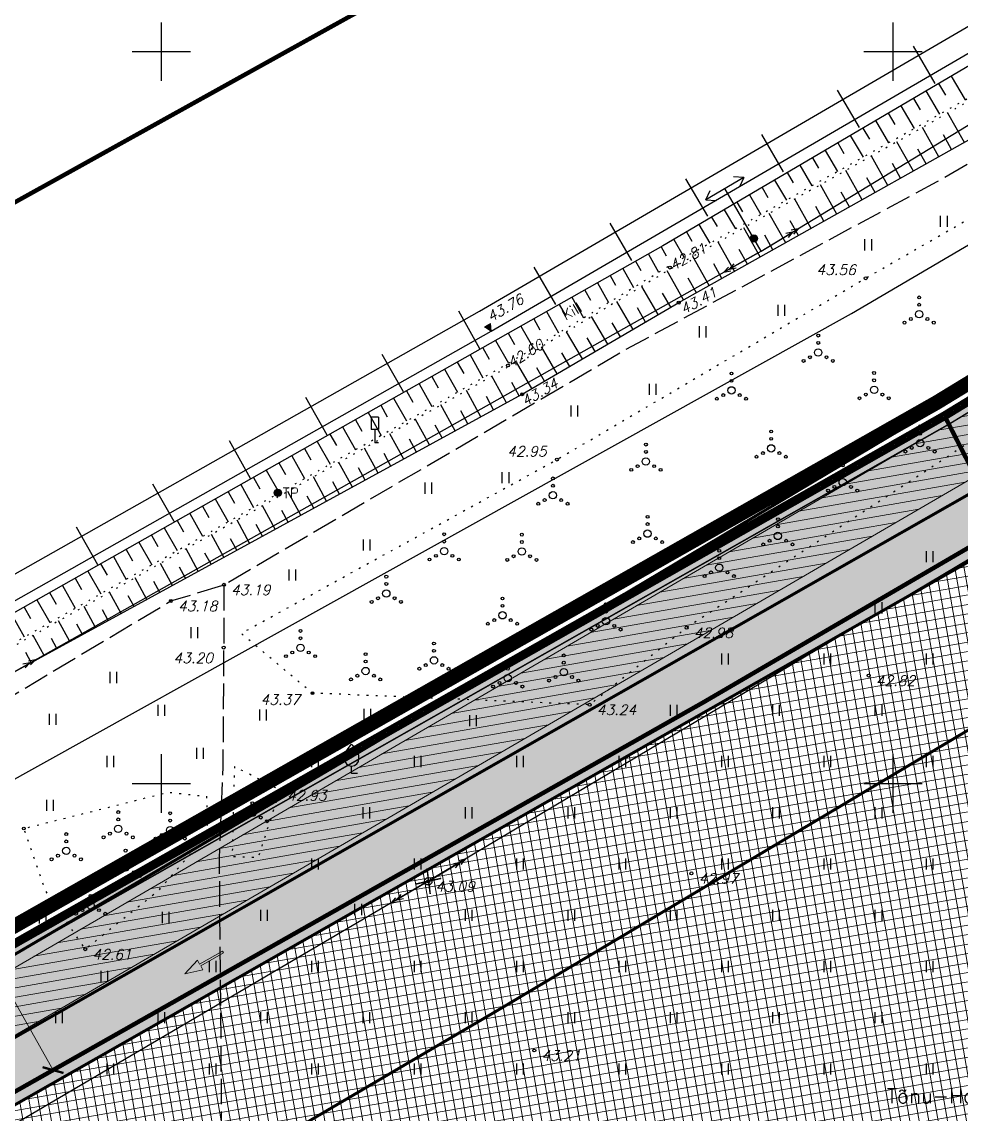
# Model space of a CAD drawing. Header units: metres. Extents: x 751 to 535790, y 161 to 6579518.
# Drawn here: x 535140.5 to 535204.7, y 6578677.4 to 6578752 of the extents above; entities that cross this region are included whole.
import ezdxf
from ezdxf.enums import TextEntityAlignment as Align

# ---------------------------------------------------------------- set-up
doc = ezdxf.new("R2010")
doc.units = ezdxf.units.M
for name, pattern in [('13132-geo$0$KANDUR', [0.02, 0.01, 0.01]), ('13132-geo$0$KATASTRIPIIR', [0.02, 0.01, 0.01]), ('13132-geo$0$KOLVIK', [1.25, 0.25, -1]), ('13132-geo$0$NOLVAALL', [1.2, 0.2, -1]), ('13132-geo$0$NOLVAKRIIPS', [0.2, 0.1, 0.1]), ('13132-geo$0$NOLVAPEAL', [0.2, 0.1, 0.1]), ('13132-geo$0$RDT', [0.2, 0.1, 0.1]), ('13132-geo$0$RDTLIIPER', [0.2, 0.1, 0.1]), ('13132-geo$0$TEERADA', [4.5, 3.5, -1]), ('CENTER', [50.8, 31.75, -6.35, 6.35, -6.35]), ('CENTERX2', [4, 2.5, -0.5, 0.5, -0.5])]:
    doc.linetypes.add(name, pattern=pattern)
doc.layers.get('0').update_dxf_attribs({"lineweight": 9})
doc.layers.get('Defpoints').update_dxf_attribs({"lineweight": 9})
for name, color, linetype, lineweight in [('-GEODEESIA', 7, 'Continuous', 9), ('DP_EH-plan_maapealne_hoonestusala_hatch', 169, 'Continuous', 18), ('DP_EH-plan_maapealne_hoonestusala_joon', 7, 'CENTER', 9), ('DP_KR-olemasolev', 36, 'Continuous', 9), ('DP_KR-olemasolev-ABIJOON', 36, 'Continuous', 9), ('DP_KR-planeeritav', 1, 'Continuous', 9), ('DP_KV-raudtee', 44, 'CENTERX2', 9), ('DP_MUU-likvideeritav_objekt', 1, 'Continuous', 9), ('DP_SERV-tehnovõrgud', 6, 'Continuous', 13), ('DP_T-autoliiklus-planeeritav', 254, 'Continuous', 9), ('DP_T-piirdeaed', 5, 'Continuous', 20), ('DP_T-servajoon', 250, 'Continuous', 9), ('K-T_liikluskorraldus', 7, 'Continuous', 9)]:
    doc.layers.add(name, color=color, linetype=linetype, lineweight=lineweight)
for name, color, linetype in [('13132-geo$0$HALJASTUS', 7, 'Continuous'), ('13132-geo$0$korgus', 7, 'Continuous'), ('13132-geo$0$KPOHULIIN', 7, 'Continuous'), ('13132-geo$0$LIIKLUS', 7, 'Continuous'), ('13132-geo$0$MPOHULIIN', 7, 'Continuous'), ('13132-geo$0$PIIR', 7, 'Continuous'), ('13132-geo$0$POST', 7, 'Continuous'), ('13132-geo$0$PUU', 7, 'Continuous'), ('13132-geo$0$RDT', 7, 'Continuous'), ('13132-geo$0$RELJEEF', 7, 'Continuous'), ('13132-geo$0$SITRASS', 7, 'Continuous'), ('13132-geo$0$TEE', 7, 'Continuous'), ('13132-geo$0$vork', 7, 'Continuous')]:
    doc.layers.add(name, color=color, linetype=linetype)
for name, color, linetype, lineweight, true_color in [('DP_KV-110kV_õhuliin', 7, 'CENTER', 9, 0x852100), ('DP_KV-T-kaitsevöönd', 7, 'CENTERX2', 9, 0x4d5866), ('DP_MA-muru', 7, 'Continuous', 9, 0xe4ff99), ('DP_PL-ala_piir', 7, 'CENTER', 9, 0x4d9984)]:
    doc.layers.add(name, color=color, linetype=linetype, lineweight=lineweight, true_color=true_color)
doc.styles.add('13132-geo$0$italic', font='italic.shx')
doc.styles.add('13132-geo$0$romans', font='romans.shx', dxfattribs={"height": 0.7})
doc.styles.add('Swis Lt BT', font='swissl.ttf')
doc.linetypes.add('13132-geo$0$EP_OHL', pattern='A,10,[138,mkm.shx,S=1,R=0,X=0,Y=0],1,[138,mkm.shx,S=1,R=0,X=0,Y=0],4,[138,mkm.shx,S=1,R=180,X=0,Y=0],1,[138,mkm.shx,S=1,R=180,X=0,Y=0],15', length=31)
doc.linetypes.add('13132-geo$0$SI_KBL', pattern='A,8,-2,4,[132,mkm.shx,S=0.5,R=0,X=0,Y=0],4,-2', length=20)
doc.linetypes.add('FENCELINE2', pattern='A,0.25,-0.1,[132,ltypeshp.shx,S=0.1,R=0,X=-0.1,Y=0],-0.1,1', length=1.45)
doc.dimstyles.new('DP_M500', dxfattribs={"dimtxt": 1.25, "dimasz": 1.05, "dimexe": 0.5, "dimexo": 0, "dimgap": 0.3, "dimtad": 1, "dimdec": 1, "dimzin": 0, "dimtxsty": 'Swis Lt BT', "dimblk": 'ARCHTICK', "dimcen": 0.09, "dimclrd": 256, "dimclre": 256, "dimclrt": 256, "dimadec": 4, "dimazin": 0, "dimtfac": 1, "dimtdec": 1, "dimtmove": 0, "dimatfit": 2, "dimfxl": 0, "dimtolj": 1, "dimtzin": 0, "dimlwd": -1, "dimlwe": -1, "dimarcsym": 0})

# ---------------------------------------------------------------- blocks, each defined once
blk = doc.blocks.new('13132-geo$0$VKORIS')
at = {"color": 0, "linetype": 'Continuous'}
for p, q in [((0, 4), (0, -4)), ((-4, 0), (4, 0))]:
    blk.add_line(p, q, dxfattribs=at)
blk = doc.blocks.new('13132-geo$0$VQSA')
at = {"color": 0, "linetype": 'Continuous'}
for centre, radius in [((0, 2.3), 0.2), ((0, 1.3), 0.2), ((0, 0), 0.5), ((-2, -1.15), 0.2), ((-1.13, -0.65), 0.2), ((1.13, -0.65), 0.2), ((2, -1.15), 0.2)]:
    blk.add_circle(centre, radius, dxfattribs=at)
blk = doc.blocks.new('13132-geo$0$BEPOST')
at = {"color": 0, "linetype": 'Continuous'}
for radius in [0.5, 0.0467]:
    blk.add_circle((0, 0), radius, dxfattribs=at)
blk = doc.blocks.new('13132-geo$0$RTKQRG')
at = {"color": 0, "linetype": 'Continuous', "lineweight": 0}
for p, q in [((0, 0), (-0.49, 0.97)), ((0.49, 0.97), (-0.49, 0.97)), ((-0.48, 0.94), (0.21, 0.42)), ((-0.44, 0.97), (0.23, 0.46)), ((-0.42, 0.84), (0.19, 0.37)), ((-0.37, 0.74), (0.17, 0.33)), ((-0.35, 0.97), (0.26, 0.51)), ((-0.32, 0.63), (0.14, 0.28)), ((-0.27, 0.97), (0.28, 0.55)), ((-0.27, 0.53), (0.12, 0.24)), ((-0.22, 0.43), (0.1, 0.19)), ((-0.19, 0.97), (0.3, 0.6)), ((-0.17, 0.33), (0.07, 0.15)), ((-0.11, 0.97), (0.33, 0.64)), ((-0.11, 0.22), (0.05, 0.1)), ((-0.06, 0.12), (0.03, 0.05)), ((-0.02, 0.97), (0.35, 0.69)), ((-0.01, 0.02), (0, 0.01)), ((0, 0), (0.49, 0.97)), ((0.06, 0.97), (0.37, 0.73)), ((0.14, 0.97), (0.39, 0.78)), ((0.22, 0.97), (0.42, 0.83)), ((0.31, 0.97), (0.44, 0.87)), ((0.39, 0.97), (0.46, 0.92)), ((0.47, 0.97), (0.49, 0.96))]:
    blk.add_line(p, q, dxfattribs=at)
blk = doc.blocks.new('13132-geo$0$MEPOST')
at = {"color": 0, "linetype": 'Continuous'}
for radius in [0.5, 0.45, 0.4, 0.35, 0.3, 0.25, 0.2, 0.15, 0.1, 0.05]:
    blk.add_circle((0, 0), radius, dxfattribs=at)
blk = doc.blocks.new('13132-geo$0$VILJA1')
at = {"color": 0, "linetype": 'Continuous'}
for p, q in [((0, 0), (0, 1)), ((0.8, 0), (0, 0))]:
    blk.add_line(p, q, dxfattribs=at)
at = {"color": 0, "linetype": 'Continuous', "flags": 128}
for points in [[(-1, 2), (-1, 2.3), (-0.98, 2.43), (-0.91, 2.69), (-0.79, 2.93), (-0.5, 3.4), (-0.18, 3.81), (0, 4)], [(1, 2), (1, 2.3), (0.98, 2.43), (0.91, 2.69), (0.79, 2.93), (0.5, 3.4), (0.18, 3.81), (0, 4)]]:
    blk.add_lwpolyline(points, dxfattribs=at)
at = {"color": 0, "linetype": 'Continuous'}
blk.add_arc((0, 2), 1, 180, 0, dxfattribs=at)
blk = doc.blocks.new('13132-geo$0$HEIN')
at = {"color": 0, "linetype": 'Continuous'}
for p, q in [((-0.46, 0.76), (-0.46, -0.76)), ((0.46, 0.76), (0.46, -0.76))]:
    blk.add_line(p, q, dxfattribs=at)
blk = doc.blocks.new('13132-geo$0$KBPOST')
at = {"color": 0, "linetype": 'Continuous'}
for radius in [0.5, 0.45, 0.4, 0.35, 0.3, 0.25, 0.2, 0.15, 0.1, 0.05]:
    blk.add_circle((0, 0), radius, dxfattribs=at)
at = {"color": 0, "linetype": 'Continuous', "style": '13132-geo$0$romans'}
blk.add_text('TP', height=1.4, dxfattribs=at).set_placement((0.65, -0.01), align=Align.MIDDLE_LEFT)
blk = doc.blocks.new('13132-geo$0$LIIKLM')
at = {"color": 0, "linetype": 'Continuous', "flags": 128}
for points in [[(-0.5, 3.5), (-0.5, 1.8)], [(0.5, 3.5), (-0.5, 3.5)], [(0.5, 3.5), (0.5, 1.8)], [(0.5, 1.8), (-0.5, 1.8)], [(0, 1.8), (0, 0)], [(0.5, 0), (0, 0)]]:
    blk.add_lwpolyline(points, dxfattribs=at)
blk = doc.blocks.new('13132-geo$0$RDTKON')
at = {"color": 0, "linetype": 'Continuous'}
for p, q in [((-3, 0), (-1.84, 0.81)), ((-3, 0), (-1.84, -0.81)), ((3, 0), (-3, 0)), ((3, 0), (1.84, 0.81)), ((3, 0), (1.84, -0.81))]:
    blk.add_line(p, q, dxfattribs=at)
blk = doc.blocks.new('13132-geo$0$EPSUUN')
at = {"color": 0, "linetype": 'Continuous'}
for p, q in [((0.5, 0), (5.88, 0)), ((5, 0), (4.1, 0.3)), ((5, 0), (4.1, -0.3)), ((5.88, 0), (4.97, 0.3)), ((5.88, 0), (4.97, -0.3))]:
    blk.add_line(p, q, dxfattribs=at)
blk = doc.blocks.new('13132-geo')
at = {"layer": '13132-geo$0$HALJASTUS', "linetype": '13132-geo$0$KOLVIK', "ltscale": 0.5, "flags": 128}
blk.add_lwpolyline([(535219.771, 6578746.982), (535221.658, 6578742.431), (535223.525, 6578734.454), (535207.909, 6578725.065), (535185.897, 6578710.647), (535179.274, 6578705.383), (535160.331, 6578706.174), (535155.454, 6578710.255), (535177.037, 6578722.131), (535198.133, 6578734.52), (535219.771, 6578746.982)], dxfattribs=at)
for points in [[(535154.999, 6578701.163), (535154.842, 6578695.015), (535156.642, 6578694.954), (535158.113, 6578699.538)], [(535153.094, 6578699.125), (535153.151, 6578696.497), (535149.725, 6578692.602), (535144.807, 6578688.677), (535142.073, 6578692.707), (535140.608, 6578696.926), (535150.473, 6578699.404)]]:
    blk.add_lwpolyline(points, close=True, dxfattribs=at)
at = {"layer": '13132-geo$0$korgus', "linetype": 'Continuous', "ltscale": 0.5}
for centre in [(535184.755, 6578735.25), (535198.133, 6578734.52), (535185.362, 6578732.852), (535173.686, 6578728.558), (535174.663, 6578726.593), (535177.037, 6578722.131), (535154.278, 6578713.576), (535150.654, 6578712.47), (535185.897, 6578710.647), (535154.263, 6578709.285), (535198.336, 6578707.373), (535160.331, 6578706.174), (535179.274, 6578705.383), (535158.113, 6578699.538), (535140.608, 6578696.926), (535186.228, 6578693.863), (535168.247, 6578693.318), (535144.807, 6578688.677), (535175.49, 6578681.761)]:
    blk.add_circle(centre, 0.1, dxfattribs=at)
at = {"layer": '13132-geo$0$KPOHULIIN', "linetype": '13132-geo$0$EP_OHL', "ltscale": 0.5}
for points in [[(535082.369, 6578675.186), (535138.832, 6578707.017), (535191, 6578736.375), (535238.852, 6578765.528), (535285.383, 6578797.482), (535328.631, 6578830.877), (535370.795, 6578867.741), (535386.562, 6578882.638)], [(535306.853, 6578775.833), (535263.56, 6578750.077), (535220.514, 6578724.446), (535168.247, 6578693.318), (535124.842, 6578667.837), (535099.213, 6578652.791)]]:
    blk.add_lwpolyline(points, dxfattribs=at)
at = {"layer": '13132-geo$0$PIIR', "linetype": '13132-geo$0$KATASTRIPIIR', "lineweight": 0, "ltscale": 0.5, "flags": 128}
blk.add_lwpolyline([(532578.52, 6577255.16), (532598.82, 6577218.16), (533150.96, 6577538.17), (533539.46, 6577764.43), (533548.1, 6577769.46), (533555.02, 6577773.48), (533732.64, 6577876.68), (533814.89, 6577924.47), (533901.36, 6577974.71), (533987.84, 6578024.95), (534071.05, 6578073.3), (534072.04, 6578071.64), (534161.67, 6578123.42), (534245.29, 6578171.73), (534320.1, 6578214.95), (534326.95, 6578219.28), (534536.11, 6578340.71), (534541.46, 6578331.5), (534643.93, 6578390.96), (534799.24, 6578480.5), (534813.04, 6578456.16), (534900.82, 6578505.94), (534945.38, 6578531.21), (534938.38, 6578544.41), (534981.47, 6578570.2), (535035.47, 6578600.49), (535064.34, 6578616.68), (535051.6, 6578638.9), (535116.82, 6578675.75), (535203.59, 6578724.99), (535237.09, 6578745.4), (535262.28, 6578761.78), (535283.29, 6578776.02), (535306.57, 6578793.07), (535332.94, 6578813.49), (535351.11, 6578828.43), (535360.61, 6578814.9), (535433.13, 6578912.93), (535467.57, 6578969.34), (535479, 6578983.11), (535513.98, 6579029.28), (535561.29, 6579092.49), (535630.21, 6579219.02), (535646.75, 6579264.23), (535656.62, 6579295.65), (535665.43, 6579327.15), (535677.58, 6579380.08), (535683, 6579412.43), (535693.2, 6579488.29), (535694.29, 6579496.41), (535651.63, 6579503.54), (535649.85, 6579493.9), (535649.27, 6579490.81), (535648.1, 6579477.82), (535641.8, 6579442.63), (535640.7, 6579431.48), (535638.52, 6579422.03), (535636.76, 6579414.4), (535632.03, 6579397.27), (535617.71, 6579332.52), (535608.21, 6579299.92), (535600.93, 6579275.88), (535598.75, 6579273.66), (535591.43, 6579262.16), (535585.25, 6579238.95), (535579.76, 6579218.36), (535567.03, 6579221.08), (535554.91, 6579180.93), (535561.04, 6579179.24), (535539.9, 6579139.71), (535522.83, 6579112.38), (535517.33, 6579115.59), (535509.41, 6579101.97), (535501.84, 6579088.75), (535486.83, 6579062.81), (535471.08, 6579035.5), (535454.44, 6579010.96), (535446.09, 6579012.38), (535435.31, 6578993.75), (535416.12, 6578985.34), (535404.56, 6578937.92), (535379.09, 6578914.82), (535348.48, 6578883.94), (535342.36, 6578877.8), (535316.31, 6578855.51), (535236.86, 6578794.12), (535233.29, 6578791.43), (535207.5, 6578777.14), (535178.14, 6578760.87), (535156.25, 6578748.73), (535125.02, 6578731.4), (535102.13, 6578716.6), (535075.38, 6578701.36), (535028.34, 6578676.42), (535009.57, 6578709.56), (535008.99, 6578709.23), (534938.5, 6578670.35), (534890.85, 6578643.32), (534875.77, 6578634.78), (534880, 6578627.36), (534684.5, 6578515.96), (534693.24, 6578500.93), (534632.5, 6578466.07), (534631.63, 6578459.56), (534515.83, 6578383.58), (534472.35, 6578358.66), (533785.18, 6577967.75), (533782.43, 6577966.18), (533556.42, 6577820.95), (533536.52, 6577809.47), (533532.19, 6577806.97), (533173.58, 6577599.97), (533168.38, 6577596.97), (532991.84, 6577495.07), (532599.52, 6577267.35)], close=True, dxfattribs=at)
for points in [[(535203.59, 6578724.99), (535242.98, 6578647.68), (535360.61, 6578814.9), (535351.11, 6578828.43), (535332.94, 6578813.49), (535306.57, 6578793.07), (535283.29, 6578776.02), (535262.28, 6578761.78), (535237.09, 6578745.4), (535203.59, 6578724.99)], [(535187.232, 6578568.321), (535218.439, 6578612.745), (535242.98, 6578647.68), (535203.59, 6578724.99), (535159.052, 6578699.716), (535116.82, 6578675.75), (535185.17, 6578569.6), (535186.55, 6578567.35), (535187.232, 6578568.321)]]:
    blk.add_lwpolyline(points, dxfattribs=at)
at = {"layer": '13132-geo$0$POST', "linetype": '13132-geo$0$KANDUR', "ltscale": 0.5, "flags": 128}
blk.add_lwpolyline([(535191, 6578736.375), (535188.51, 6578740.643)], dxfattribs=at)
at = {"layer": '13132-geo$0$RDT', "linetype": '13132-geo$0$RDTLIIPER', "ltscale": 0.5}
for p, q in [((535202.885, 6578747.835), (535201.399, 6578750.383)), ((535197.702, 6578744.812), (535196.216, 6578747.36)), ((535192.52, 6578741.789), (535191.033, 6578744.337)), ((535187.337, 6578738.765), (535185.85, 6578741.314)), ((535182.154, 6578735.742), (535180.668, 6578738.29)), ((535176.972, 6578732.719), (535175.485, 6578735.267)), ((535171.773, 6578729.706), (535170.321, 6578732.274)), ((535166.55, 6578726.753), (535165.098, 6578729.321)), ((535161.327, 6578723.8), (535159.875, 6578726.368)), ((535156.104, 6578720.847), (535154.652, 6578723.415)), ((535150.881, 6578717.894), (535149.429, 6578720.462)), ((535145.658, 6578714.941), (535144.206, 6578717.509))]:
    blk.add_line(p, q, dxfattribs=at)
at = {"layer": '13132-geo$0$RDT', "linetype": '13132-geo$0$RDT', "ltscale": 0.5, "flags": 128}
for points in [[(535079.857, 6578680.327), (535098.328, 6578690.755), (535130.658, 6578709.041), (535171.745, 6578732.271), (535211.051, 6578755.2), (535235.741, 6578770.599), (535253.656, 6578782.387), (535282.079, 6578802.244), (535306.064, 6578820.262), (535324.789, 6578835.255), (535354.461, 6578860.671), (535367.513, 6578872.54), (535373.826, 6578878.432), (535382.518, 6578886.762)], [(535080.302, 6578678.756), (535099.108, 6578689.373), (535131.439, 6578707.66), (535172.535, 6578730.895), (535211.871, 6578753.841), (535236.597, 6578769.263), (535254.547, 6578781.074), (535283.01, 6578800.959), (535307.036, 6578819.008), (535325.801, 6578834.033), (535355.511, 6578859.481), (535368.563, 6578871.35), (535374.876, 6578877.242), (535383.628, 6578885.63)]]:
    blk.add_lwpolyline(points, dxfattribs=at)
at = {"layer": '13132-geo$0$RELJEEF', "linetype": '13132-geo$0$NOLVAKRIIPS', "ltscale": 0.5}
for p, q in [((535203.979, 6578748.328), (535204.932, 6578746.708)), ((535203.117, 6578747.821), (535203.589, 6578747.02)), ((535201.393, 6578746.807), (535201.854, 6578746.024)), ((535202.255, 6578747.314), (535203.188, 6578745.729)), ((535200.531, 6578746.3), (535201.443, 6578744.751)), ((535198.808, 6578745.286), (535199.698, 6578743.773)), ((535199.669, 6578745.793), (535200.12, 6578745.027)), ((535204.88, 6578743.797), (535203.755, 6578745.803)), ((535197.946, 6578744.779), (535198.385, 6578744.031)), ((535203.135, 6578742.819), (535202.011, 6578744.824)), ((535196.222, 6578743.765), (535196.651, 6578743.035)), ((535197.084, 6578744.272), (535197.953, 6578742.795)), ((535201.391, 6578741.841), (535200.268, 6578743.844)), ((535204.008, 6578743.308), (535203.445, 6578744.311)), ((535195.36, 6578743.258), (535196.208, 6578741.816)), ((535202.263, 6578742.33), (535201.701, 6578743.332)), ((535193.636, 6578742.243), (535194.463, 6578740.838)), ((535194.498, 6578742.75), (535194.917, 6578742.039)), ((535199.647, 6578740.863), (535198.524, 6578742.864)), ((535200.519, 6578741.352), (535199.957, 6578742.353)), ((535192.774, 6578741.736), (535193.182, 6578741.043)), ((535197.902, 6578739.884), (535196.78, 6578741.885)), ((535191.05, 6578740.722), (535191.448, 6578740.046)), ((535191.912, 6578741.229), (535192.718, 6578739.86)), ((535196.158, 6578738.906), (535195.037, 6578740.905)), ((535198.774, 6578740.373), (535198.213, 6578741.374)), ((535190.188, 6578740.215), (535190.973, 6578738.881)), ((535197.03, 6578739.395), (535196.469, 6578740.395)), ((535188.465, 6578739.201), (535189.228, 6578737.903)), ((535189.327, 6578739.708), (535189.714, 6578739.05)), ((535194.413, 6578737.928), (535193.293, 6578739.925)), ((535195.285, 6578738.417), (535194.725, 6578739.416)), ((535187.603, 6578738.694), (535187.979, 6578738.054)), ((535192.669, 6578736.95), (535191.549, 6578738.946)), ((535186.741, 6578738.187), (535187.483, 6578736.925)), ((535190.924, 6578735.971), (535189.806, 6578737.966)), ((535193.541, 6578737.439), (535192.981, 6578738.437)), ((535185.017, 6578737.173), (535185.738, 6578735.947)), ((535185.879, 6578737.68), (535186.245, 6578737.058)), ((535189.18, 6578734.993), (535188.062, 6578736.986)), ((535191.797, 6578736.46), (535191.237, 6578737.458)), ((535184.154, 6578736.668), (535184.5, 6578736.057)), ((535190.052, 6578735.482), (535189.493, 6578736.479)), ((535182.413, 6578735.683), (535182.772, 6578735.048)), ((535183.284, 6578736.175), (535183.987, 6578734.931)), ((535187.436, 6578734.015), (535186.319, 6578736.007)), ((535188.308, 6578734.504), (535187.749, 6578735.5)), ((535181.543, 6578735.191), (535182.276, 6578733.894)), ((535185.691, 6578733.037), (535184.579, 6578735.02)), ((535179.802, 6578734.206), (535180.565, 6578732.857)), ((535180.672, 6578734.699), (535181.046, 6578734.037)), ((535183.961, 6578732.033), (535182.831, 6578733.965)), ((535186.563, 6578733.526), (535186.005, 6578734.521)), ((535178.061, 6578733.222), (535178.854, 6578731.82)), ((535178.931, 6578733.714), (535179.32, 6578733.026)), ((535184.825, 6578732.538), (535184.256, 6578733.51)), ((535177.19, 6578732.73), (535177.594, 6578732.015)), ((535182.235, 6578731.023), (535181.119, 6578732.931)), ((535183.098, 6578731.528), (535182.537, 6578732.488)), ((535175.45, 6578731.745), (535175.868, 6578731.004)), ((535176.32, 6578732.237), (535177.143, 6578730.783)), ((535180.509, 6578730.013), (535179.406, 6578731.897)), ((535174.579, 6578731.253), (535175.432, 6578729.745)), ((535181.372, 6578730.518), (535180.817, 6578731.466)), ((535172.838, 6578730.268), (535173.72, 6578728.708)), ((535173.709, 6578730.761), (535174.142, 6578729.994)), ((535178.783, 6578729.003), (535177.694, 6578730.864)), ((535179.646, 6578729.508), (535179.098, 6578730.444)), ((535171.968, 6578729.776), (535172.409, 6578728.995)), ((535177.056, 6578727.993), (535175.982, 6578729.83)), ((535170.227, 6578728.792), (535170.668, 6578728.011)), ((535171.097, 6578729.284), (535171.98, 6578727.722)), ((535175.33, 6578726.983), (535174.269, 6578728.796)), ((535177.919, 6578728.498), (535177.379, 6578729.422)), ((535169.356, 6578728.299), (535170.239, 6578726.738)), ((535176.193, 6578727.488), (535175.659, 6578728.401)), ((535167.615, 6578727.315), (535168.498, 6578725.754)), ((535168.486, 6578727.807), (535168.927, 6578727.027)), ((535173.586, 6578726.005), (535172.59, 6578727.827)), ((535174.464, 6578726.484), (535173.962, 6578727.402)), ((535166.745, 6578726.823), (535167.186, 6578726.042)), ((535171.831, 6578725.046), (535170.848, 6578726.844)), ((535165.004, 6578725.838), (535165.445, 6578725.058)), ((535165.875, 6578726.33), (535166.757, 6578724.77)), ((535170.076, 6578724.087), (535169.107, 6578725.86)), ((535172.708, 6578725.525), (535172.214, 6578726.43)), ((535164.134, 6578725.346), (535165.015, 6578723.787)), ((535170.953, 6578724.566), (535170.465, 6578725.459)), ((535162.393, 6578724.361), (535163.274, 6578722.803)), ((535163.263, 6578724.854), (535163.704, 6578724.074)), ((535168.321, 6578723.128), (535167.365, 6578724.876)), ((535169.198, 6578723.607), (535168.717, 6578724.488)), ((535161.522, 6578723.869), (535161.963, 6578723.09)), ((535166.565, 6578722.169), (535165.624, 6578723.892)), ((535159.781, 6578722.885), (535160.222, 6578722.106)), ((535160.652, 6578723.377), (535161.533, 6578721.819)), ((535164.81, 6578721.21), (535163.882, 6578722.909)), ((535167.443, 6578722.648), (535166.969, 6578723.516)), ((535158.911, 6578722.392), (535159.792, 6578720.835)), ((535165.688, 6578721.689), (535165.22, 6578722.545)), ((535157.17, 6578721.408), (535158.05, 6578719.851)), ((535158.04, 6578721.9), (535158.481, 6578721.122)), ((535163.055, 6578720.251), (535162.141, 6578721.925)), ((535163.933, 6578720.73), (535163.472, 6578721.574)), ((535156.3, 6578720.916), (535156.74, 6578720.137)), ((535161.3, 6578719.292), (535160.399, 6578720.941)), ((535162.178, 6578719.772), (535161.724, 6578720.602)), ((535154.559, 6578719.931), (535154.999, 6578719.153)), ((535155.429, 6578720.423), (535156.309, 6578718.867)), ((535159.545, 6578718.333), (535158.658, 6578719.957)), ((535153.688, 6578719.439), (535154.568, 6578717.883)), ((535160.423, 6578718.813), (535159.975, 6578719.631)), ((535151.947, 6578718.454), (535152.827, 6578716.9)), ((535152.818, 6578718.947), (535153.257, 6578718.169)), ((535157.79, 6578717.374), (535156.916, 6578718.973)), ((535158.667, 6578717.854), (535158.227, 6578718.66)), ((535151.077, 6578717.962), (535151.516, 6578717.185)), ((535156.035, 6578716.415), (535155.175, 6578717.99)), ((535156.912, 6578716.895), (535156.479, 6578717.688)), ((535149.336, 6578716.978), (535149.775, 6578716.201)), ((535150.206, 6578717.47), (535151.085, 6578715.916)), ((535154.28, 6578715.456), (535153.433, 6578717.006)), ((535148.465, 6578716.485), (535149.344, 6578714.932)), ((535155.157, 6578715.936), (535154.73, 6578716.717)), ((535146.725, 6578715.501), (535147.603, 6578713.948)), ((535147.595, 6578715.993), (535148.034, 6578715.216)), ((535152.524, 6578714.497), (535151.691, 6578716.022)), ((535153.402, 6578714.977), (535152.982, 6578715.745)), ((535145.854, 6578715.009), (535146.293, 6578714.232)), ((535150.769, 6578713.539), (535149.95, 6578715.038)), ((535151.647, 6578714.018), (535151.234, 6578714.774)), ((535144.113, 6578714.024), (535144.552, 6578713.248)), ((535144.984, 6578714.516), (535145.861, 6578712.964)), ((535149.014, 6578712.58), (535148.208, 6578714.055)), ((535143.243, 6578713.532), (535144.12, 6578711.98)), ((535147.259, 6578711.621), (535146.467, 6578713.071)), ((535149.892, 6578713.059), (535149.485, 6578713.803)), ((535141.502, 6578712.547), (535142.379, 6578710.996)), ((535142.372, 6578713.04), (535142.811, 6578712.264)), ((535148.137, 6578712.1), (535147.737, 6578712.831)), ((535140.631, 6578712.055), (535141.07, 6578711.28)), ((535145.504, 6578710.662), (535144.725, 6578712.087)), ((535146.381, 6578711.141), (535145.989, 6578711.86)), ((535139.761, 6578711.563), (535140.638, 6578710.012)), ((535143.749, 6578709.703), (535142.984, 6578711.103)), ((535144.626, 6578710.182), (535144.24, 6578710.889)), ((535141.994, 6578708.744), (535141.242, 6578710.119)), ((535142.871, 6578709.223), (535142.492, 6578709.917)), ((535141.116, 6578708.265), (535140.744, 6578708.946))]:
    blk.add_line(p, q, dxfattribs=at)
at = {"layer": '13132-geo$0$RELJEEF', "linetype": '13132-geo$0$NOLVAALL', "ltscale": 0.5, "flags": 128}
blk.add_lwpolyline([(535080.792, 6578677.44), (535083.431, 6578678.752), (535101.108, 6578687.987), (535134.437, 6578706.509), (535173.649, 6578728.665), (535184.732, 6578735.382), (535213.127, 6578751.302), (535241.213, 6578768.785), (535256.194, 6578778.926), (535283.92, 6578798.06), (535308.871, 6578817.046), (535319.76, 6578826.012), (535322.738, 6578828.529), (535325.855, 6578831.348), (535329.005, 6578833.794), (535356.885, 6578857.331), (535367.954, 6578867.922), (535368.002, 6578867.96), (535368.077, 6578867.983), (535368.162, 6578867.958), (535368.207, 6578867.887), (535368.209, 6578867.79), (535368.16, 6578867.704), (535356.964, 6578857.141), (535329.086, 6578833.603), (535325.974, 6578831.217), (535322.873, 6578828.376), (535319.866, 6578825.828), (535308.999, 6578816.867), (535284.026, 6578797.887), (535256.308, 6578778.74), (535241.299, 6578768.574), (535213.229, 6578751.127), (535184.803, 6578735.155), (535173.74, 6578728.477), (535134.527, 6578706.326), (535101.171, 6578687.787), (535088.645, 6578681.227)], dxfattribs=at)
at = {"layer": '13132-geo$0$RELJEEF', "linetype": '13132-geo$0$NOLVAPEAL', "ltscale": 0.5, "flags": 128}
blk.add_lwpolyline([(535088.645, 6578681.227), (535091.005, 6578680.191), (535103.118, 6578685.908), (535135.476, 6578705.183), (535174.663, 6578726.593), (535185.362, 6578732.852), (535214.685, 6578749.296), (535241.049, 6578765.297), (535258.744, 6578777.345), (535269.891, 6578785.518), (535283.779, 6578795.222), (535285.525, 6578796.177), (535299.089, 6578806.18), (535310.428, 6578815.599), (535321.508, 6578824.579), (535321.438, 6578825.251), (535319.564, 6578827.697), (535319.06, 6578827.821), (535307.323, 6578818.395), (535283.257, 6578800.081), (535254.844, 6578780.361), (535236.672, 6578768.459), (535212.08, 6578753.094), (535184.261, 6578736.728), (535132.025, 6578707.188), (535100.004, 6578688.997), (535081.523, 6578678.708), (535080.507, 6578678.207)], dxfattribs=at)
at = {"layer": '13132-geo$0$SITRASS', "linetype": '13132-geo$0$SI_KBL', "ltscale": 0.5, "flags": 128}
blk.add_lwpolyline([(535084.648, 6578669.742), (535103.145, 6578679.822), (535197.162, 6578732.107), (535244.821, 6578760.095), (535298.156, 6578796.482), (535308.443, 6578780.21), (535318.805, 6578788.509), (535327.907, 6578798.259), (535349.292, 6578823.259), (535364.821, 6578843.768), (535376.281, 6578857.63), (535391.897, 6578877.197)], dxfattribs=at)
at = {"layer": '13132-geo$0$TEE', "linetype": '13132-geo$0$TEERADA', "ltscale": 0.5, "flags": 128}
for points in [[(535082.905, 6578671.77), (535086.32, 6578673.901), (535106.191, 6578685.689), (535119.361, 6578694.927), (535136.388, 6578703.954), (535150.654, 6578712.47), (535154.278, 6578713.576), (535181.756, 6578729.664), (535203.019, 6578741.127), (535232.157, 6578757.913), (535250.615, 6578771.791), (535275.149, 6578788.192), (535295.073, 6578802.81), (535307.252, 6578811.03), (535317.689, 6578821.074), (535338.095, 6578837.341), (535356.128, 6578851.563), (535360.494, 6578855.777), (535369.117, 6578864.736), (535373.232, 6578866.747), (535378.74, 6578871.852), (535388.057, 6578881.113)], [(535154.278, 6578713.576), (535154.263, 6578709.285), (535154.209, 6578701.131), (535153.956, 6578694.848), (535154.128, 6578674.272), (535153.653, 6578658.339), (535152.429, 6578641.874), (535151.325, 6578626.362), (535151.92, 6578617.931), (535154.57, 6578610.426), (535154.64, 6578608.204), (535154.192, 6578607.784)]]:
    blk.add_lwpolyline(points, dxfattribs=at)
at = {"layer": '13132-geo$0$HALJASTUS', "linetype": 'Continuous', "ltscale": 0.5, "xscale": 0.5, "yscale": 0.5, "zscale": 0.5}
for name, p in [('13132-geo$0$HEIN', (535203.463, 6578738.413)), ('13132-geo$0$HEIN', (535198.292, 6578736.801)), ('13132-geo$0$HEIN', (535192.351, 6578732.329)), ('13132-geo$0$HEIN', (535186.99, 6578730.859)), ('13132-geo$0$VQSA', (535194.891, 6578729.449)), ('13132-geo$0$VQSA', (535188.963, 6578726.86)), ('13132-geo$0$HEIN', (535183.575, 6578726.925)), ('13132-geo$0$HEIN', (535178.214, 6578725.456)), ('13132-geo$0$VQSA', (535201.848, 6578723.251)), ('13132-geo$0$VQSA', (535196.563, 6578720.589)), ('13132-geo$0$HEIN', (535168.245, 6578720.177)), ('13132-geo$0$HEIN', (535173.51, 6578720.888)), ('13132-geo$0$VQSA', (535176.761, 6578719.691)), ('13132-geo$0$VQSA', (535183.228, 6578717.071)), ('13132-geo$0$VQSA', (535192.135, 6578716.912)), ('13132-geo$0$VQSA', (535169.33, 6578715.878)), ('13132-geo$0$HEIN', (535164.023, 6578716.29)), ('13132-geo$0$HEIN', (535158.946, 6578714.252)), ('13132-geo$0$HEIN', (535152.241, 6578710.308)), ('13132-geo$0$VQSA', (535159.514, 6578709.274)), ('13132-geo$0$VQSA', (535168.635, 6578708.414)), ('13132-geo$0$VQSA', (535163.962, 6578707.686)), ('13132-geo$0$VQSA', (535177.502, 6578707.604)), ('13132-geo$0$VQSA', (535173.674, 6578707.198)), ('13132-geo$0$HEIN', (535146.708, 6578707.241)), ('13132-geo$0$HEIN', (535164.072, 6578704.72)), ('13132-geo$0$HEIN', (535142.558, 6578704.391)), ('13132-geo$0$HEIN', (535171.289, 6578704.291)), ('13132-geo$0$HEIN', (535152.63, 6578702.058)), ('13132-geo$0$VQSA', (535156.23, 6578697.999)), ('13132-geo$0$HEIN', (535142.383, 6578698.509)), ('13132-geo$0$VQSA', (535147.057, 6578696.9)), ('13132-geo$0$VQSA', (535150.609, 6578696.815)), ('13132-geo$0$VQSA', (535143.507, 6578695.396)), ('13132-geo$0$VQSA', (535147.559, 6578694.262)), ('13132-geo$0$VQSA', (535145.171, 6578691.674)), ('13132-geo$0$HEIN', (535141.884, 6578690.818)), ('13132-geo$0$HEIN', (535150.295, 6578690.849)), ('13132-geo$0$HEIN', (535146.102, 6578686.832))]:
    blk.add_blockref(name, p, dxfattribs=at)
at = {"layer": '13132-geo$0$HALJASTUS', "ltscale": 0.5, "xscale": 0.5, "yscale": 0.5, "zscale": 0.5}
for name, p in [('13132-geo$0$VQSA', (535201.786, 6578732.06)), ('13132-geo$0$VQSA', (535198.71, 6578726.897)), ('13132-geo$0$VQSA', (535191.675, 6578722.897)), ('13132-geo$0$VQSA', (535183.116, 6578722.004)), ('13132-geo$0$VQSA', (535174.638, 6578715.851)), ('13132-geo$0$VQSA', (535188.128, 6578714.746)), ('13132-geo$0$HEIN', (535202.5, 6578715.5)), ('13132-geo$0$VQSA', (535165.376, 6578712.983)), ('13132-geo$0$VQSA', (535173.316, 6578711.491)), ('13132-geo$0$VQSA', (535180.387, 6578711.094)), ('13132-geo$0$HEIN', (535199, 6578712)), ('13132-geo$0$HEIN', (535188.5, 6578708.5)), ('13132-geo$0$HEIN', (535195.5, 6578708.5)), ('13132-geo$0$HEIN', (535202.5, 6578708.5)), ('13132-geo$0$HEIN', (535150, 6578705)), ('13132-geo$0$HEIN', (535156.934, 6578704.686)), ('13132-geo$0$HEIN', (535185, 6578705)), ('13132-geo$0$HEIN', (535192, 6578705)), ('13132-geo$0$HEIN', (535199, 6578705)), ('13132-geo$0$HEIN', (535146.5, 6578701.5)), ('13132-geo$0$HEIN', (535160.5, 6578701.5)), ('13132-geo$0$HEIN', (535167.5, 6578701.5)), ('13132-geo$0$HEIN', (535174.5, 6578701.5)), ('13132-geo$0$HEIN', (535181.5, 6578701.5)), ('13132-geo$0$HEIN', (535188.5, 6578701.5)), ('13132-geo$0$HEIN', (535195.5, 6578701.5)), ('13132-geo$0$HEIN', (535202.5, 6578701.5)), ('13132-geo$0$HEIN', (535164, 6578698)), ('13132-geo$0$HEIN', (535171, 6578698)), ('13132-geo$0$HEIN', (535178, 6578698)), ('13132-geo$0$HEIN', (535185, 6578698)), ('13132-geo$0$HEIN', (535192, 6578698)), ('13132-geo$0$HEIN', (535199, 6578698)), ('13132-geo$0$HEIN', (535160.5, 6578694.5)), ('13132-geo$0$HEIN', (535167.5, 6578694.5)), ('13132-geo$0$HEIN', (535174.5, 6578694.5)), ('13132-geo$0$HEIN', (535181.5, 6578694.5)), ('13132-geo$0$HEIN', (535188.5, 6578694.5)), ('13132-geo$0$HEIN', (535195.5, 6578694.5)), ('13132-geo$0$HEIN', (535202.5, 6578694.5)), ('13132-geo$0$HEIN', (535163.44, 6578691.392)), ('13132-geo$0$HEIN', (535157, 6578691)), ('13132-geo$0$HEIN', (535171, 6578691)), ('13132-geo$0$HEIN', (535178, 6578691)), ('13132-geo$0$HEIN', (535185, 6578691)), ('13132-geo$0$HEIN', (535192, 6578691)), ('13132-geo$0$HEIN', (535199, 6578691)), ('13132-geo$0$HEIN', (535153.5, 6578687.5)), ('13132-geo$0$HEIN', (535160.5, 6578687.5)), ('13132-geo$0$HEIN', (535167.5, 6578687.5)), ('13132-geo$0$HEIN', (535174.5, 6578687.5)), ('13132-geo$0$HEIN', (535181.5, 6578687.5)), ('13132-geo$0$HEIN', (535188.5, 6578687.5)), ('13132-geo$0$HEIN', (535195.5, 6578687.5)), ('13132-geo$0$HEIN', (535202.5, 6578687.5)), ('13132-geo$0$HEIN', (535143, 6578684)), ('13132-geo$0$HEIN', (535150, 6578684)), ('13132-geo$0$HEIN', (535157, 6578684)), ('13132-geo$0$HEIN', (535164, 6578684)), ('13132-geo$0$HEIN', (535171, 6578684)), ('13132-geo$0$HEIN', (535178, 6578684)), ('13132-geo$0$HEIN', (535185, 6578684)), ('13132-geo$0$HEIN', (535192, 6578684)), ('13132-geo$0$HEIN', (535199, 6578684)), ('13132-geo$0$HEIN', (535146.5, 6578680.5)), ('13132-geo$0$HEIN', (535153.5, 6578680.5)), ('13132-geo$0$HEIN', (535160.5, 6578680.5)), ('13132-geo$0$HEIN', (535167.5, 6578680.5)), ('13132-geo$0$HEIN', (535174.5, 6578680.5)), ('13132-geo$0$HEIN', (535181.5, 6578680.5)), ('13132-geo$0$HEIN', (535188.5, 6578680.5)), ('13132-geo$0$HEIN', (535195.5, 6578680.5)), ('13132-geo$0$HEIN', (535202.5, 6578680.5))]:
    blk.add_blockref(name, p, dxfattribs=at)
at = {"layer": '13132-geo$0$korgus', "ltscale": 0.5, "xscale": 0.5, "yscale": 0.5, "zscale": 0.5, "rotation": 30.09671632027085}
blk.add_blockref('13132-geo$0$RTKQRG', (535172.535, 6578730.895), dxfattribs=at)
at = {"layer": '13132-geo$0$KPOHULIIN', "ltscale": 0.5, "xscale": 0.5, "yscale": 0.5, "zscale": 0.5}
for p, rotation in [((535191, 6578736.375), 31.35123507698997), ((535191, 6578736.375), 209.369497921412), ((535138.832, 6578707.017), 29.36949792141196), ((535168.247, 6578693.318), 30.77622735450491), ((535168.247, 6578693.318), 210.4151576374162)]:
    blk.add_blockref('13132-geo$0$EPSUUN', p, dxfattribs=dict(at, rotation=rotation))
at = {"layer": '13132-geo$0$LIIKLUS', "linetype": 'Continuous', "ltscale": 0.5, "xscale": 0.5, "yscale": 0.5, "zscale": 0.5}
blk.add_blockref('13132-geo$0$LIIKLM', (535164.587, 6578723.278), dxfattribs=at)
at = {"layer": '13132-geo$0$MPOHULIIN', "ltscale": 0.5, "xscale": 0.5000000001337888, "yscale": 0.5000000001337888, "zscale": 0.5000000001337888, "rotation": 30.5062607948114}
blk.add_blockref('13132-geo$0$RDTKON', (535188.51, 6578740.643), dxfattribs=at)
at = {"layer": '13132-geo$0$POST', "linetype": 'Continuous', "ltscale": 0.5, "xscale": 0.5, "yscale": 0.5, "zscale": 0.5}
for name, p in [('13132-geo$0$MEPOST', (535190.496, 6578737.239)), ('13132-geo$0$BEPOST', (535168.247, 6578693.318))]:
    blk.add_blockref(name, p, dxfattribs=at)
at = {"layer": '13132-geo$0$POST', "ltscale": 0.5, "xscale": 0.5, "yscale": 0.5, "zscale": 0.5}
blk.add_blockref('13132-geo$0$KBPOST', (535157.968, 6578719.856), dxfattribs=at)
at = {"layer": '13132-geo$0$PUU', "linetype": 'Continuous', "ltscale": 0.5, "xscale": 0.5, "yscale": 0.5, "zscale": 0.5}
blk.add_blockref('13132-geo$0$VILJA1', (535163.009, 6578700.695), dxfattribs=at)
at = {"layer": '13132-geo$0$vork', "ltscale": 0.5, "xscale": 0.5, "yscale": 0.5, "zscale": 0.5}
for p in [(535150, 6578750), (535200, 6578750), (535150, 6578700), (535200, 6578700)]:
    blk.add_blockref('13132-geo$0$VKORIS', p, dxfattribs=at)
at = {"layer": '13132-geo$0$korgus', "linetype": 'Continuous', "ltscale": 0.5, "style": '13132-geo$0$italic'}
for s, rotation, p in [(' 42.81', 29.29535, (535184.225, 6578735.399)), (' 43.76', 30.25644, (535171.746, 6578731.869)), (' 43.41', 29.28321, (535184.95, 6578732.403)), (' 42.60', 31.74327, (535173.135, 6578728.708)), (' 43.34', 30.32797, (535174.1, 6578726.113))]:
    blk.add_text(s, height=0.7, rotation=rotation, dxfattribs=at).set_placement(p, align=Align.TOP_LEFT)
for s, p in [(' 43.56', (535194.281, 6578735.45)), (' 42.95', (535173.151, 6578723.044)), (' 43.19', (535154.278, 6578713.576)), (' 43.18', (535150.654, 6578712.47)), (' 42.98', (535185.897, 6578710.647)), (' 43.20', (535150.35, 6578708.927)), (' 42.82', (535198.336, 6578707.373)), (' 43.37', (535156.296, 6578706.081)), (' 43.24', (535179.274, 6578705.383)), (' 42.93', (535158.113, 6578699.538)), (' 42.97', (535186.228, 6578693.863)), (' 43.09', (535168.247, 6578693.318)), (' 42.61', (535144.807, 6578688.677)), (' 43.21', (535175.49, 6578681.761))]:
    blk.add_text(s, height=0.7, dxfattribs=at).set_placement(p, align=Align.TOP_LEFT)
at = {"layer": '13132-geo$0$PIIR', "linetype": 'Continuous', "lineweight": 0, "ltscale": 0.5, "style": '13132-geo$0$romans'}
blk.add_text('Tõnu-Hansu 5', height=1, dxfattribs=at).set_placement((535204.539, 6578678.66), align=Align.MIDDLE)
at = {"layer": '13132-geo$0$TEE', "linetype": 'Continuous', "ltscale": 0.5, "style": '13132-geo$0$romans'}
blk.add_text('Kill', height=0.7, rotation=29.7863, dxfattribs=at).set_placement((535178.051, 6578732.267), align=Align.MIDDLE_CENTER)
blk = doc.blocks.new('*U59')
at = {"layer": 'K-T_liikluskorraldus'}
blk.add_hatch(color=256, dxfattribs=at).paths.add_polyline_path([(1.131, 1.235), (-0.197, 2.451), (-0.399, 2.23), (-1.031, 3.316), (0.107, 2.783), (-0.095, 2.562), (1.232, 1.346)])
blk.add_lwpolyline([(1.131, 1.235), (-0.197, 2.451), (-0.399, 2.23), (-1.031, 3.316), (0.107, 2.783), (-0.095, 2.562), (1.232, 1.346)], close=True, dxfattribs=at)
blk = doc.blocks.new('_ArchTick')
at = {"color": 0, "linetype": 'ByBlock', "const_width": 0.15}
blk.add_lwpolyline([(-0.5, -0.5), (0.5, 0.5)], dxfattribs=at)
blk = doc.blocks.new('*D63')
at = {"layer": 'Defpoints', "color": 0, "linetype": 'Continuous', "ltscale": 1.5, "transparency": 16777216}
for p in [(535127.837, 6578706.535), (535127.837, 6578706.535), (535142.604, 6578680.421)]:
    blk.add_point(p, dxfattribs=at)
at = {"layer": 'DP_KV-raudtee', "linetype": 'ByBlock', "ltscale": 1.5, "transparency": 16777216}
for p, q in [((535127.837, 6578706.535), (535127.402, 6578706.289)), ((535142.604, 6578680.421), (535127.837, 6578706.535)), ((535142.604, 6578680.421), (535142.169, 6578680.174))]:
    blk.add_line(p, q, dxfattribs=at)
at = {"layer": 'DP_KV-raudtee', "linetype": 'Continuous', "ltscale": 1.5, "transparency": 16777216, "xscale": 1.05, "yscale": 1.05, "zscale": 1.05}
for p, rotation in [((535127.837, 6578706.535), 119.4864041236665), ((535142.604, 6578680.421), 299.4864041236665)]:
    blk.add_blockref('_ArchTick', p, dxfattribs=dict(at, rotation=rotation))
at = {"layer": 'DP_KV-raudtee', "linetype": 'Continuous', "ltscale": 1.5, "transparency": 16777216, "insert": (535134.31, 6578692.963), "char_height": 1.25, "attachment_point": 5, "rotation": 119.4864, "style": 'Swis Lt BT'}
blk.add_mtext('\\A1;30,0', dxfattribs=at)
blk = doc.blocks.new('likv_rist')
at = {"layer": 'DP_MUU-likvideeritav_objekt', "linetype": 'Continuous', "const_width": 0.1, "flags": 128}
for points in [[(-0.651, 0.591), (0.651, -0.591)], [(0.651, 0.591), (-0.651, -0.591)]]:
    blk.add_lwpolyline(points, dxfattribs=at)

msp = doc.modelspace()

# ---------------------------------------------------------------- hatches: boundary and pattern name
at = {"layer": 'DP_EH-plan_maapealne_hoonestusala_hatch'}
h = msp.add_hatch(dxfattribs=at)
h.set_pattern_fill('ANSI37', color=256, scale=0.2)
h.set_pattern_definition([(99.9117, (535297.81996, 6578828.35483), (-0.6255221, -0.1093027), []), (189.9117, (535297.81996, 6578828.35483), (0.1093027, -0.6255221), [])])
h.paths.add_polyline_path([(535125.432, 6578669.755), (535168.383, 6578603.056), (535245.021, 6578712.152), (535224.823, 6578726.338)])
at = {"layer": 'DP_MA-muru', "ltscale": 0.5}
h = msp.add_hatch(color=256, dxfattribs=at)
h.dxf.hatch_style = 1
edge = h.paths.add_edge_path()
edge.add_line((535116.82, 6578675.75), (535159.052, 6578699.716))
edge.add_line((535159.052, 6578699.716), (535203.59, 6578724.99))
edge.add_line((535203.59, 6578724.99), (535237.09, 6578745.4))
edge.add_line((535237.09, 6578745.4), (535259.513, 6578759.981))
edge.add_line((535259.513, 6578759.981), (535244.487, 6578738.591))
edge.add_arc((535236.305, 6578744.339), 10, 299.53981, 324.91283, ccw=False)
edge.add_line((535241.235, 6578735.639), (535239.4, 6578734.599))
edge.add_line((535239.4, 6578734.599), (535236.76, 6578738.998))
edge.add_line((535236.76, 6578738.998), (535234.142, 6578737.427))
edge.add_line((535234.142, 6578737.427), (535236.743, 6578733.094))
edge.add_line((535236.743, 6578733.094), (535234.694, 6578731.933))
edge.add_arc((535233.1, 6578734.745), 3.233, 240.46019, 299.53981, ccw=False)
edge.add_arc((535229.063, 6578726.481), 5.974, 65.85885, 119.71269)
edge.add_line((535226.102, 6578731.67), (535119.781, 6578671.141))
edge.add_line((535119.781, 6578671.141), (535116.82, 6578675.75))
at = {"layer": 'DP_SERV-tehnovõrgud'}
h = msp.add_hatch(dxfattribs=at)
h.set_pattern_fill('ANSI31', color=256, scale=0.2, angle=90)
h.set_pattern_definition([(189.9117, (535297.81996, 6578828.35483), (0.1093027, -0.6255221), [])])
h.paths.add_polyline_path([(535119.307, 6578671.888), (535121.838, 6578673.307), (535129.311, 6578681.221), (535232.571, 6578741.292), (535281.374, 6578773.44), (535284.892, 6578770.968), (535234.678, 6578737.891), (535131.823, 6578678.054), (535124.327, 6578670.117), (535121.476, 6578668.519)])
at = {"layer": 'DP_T-autoliiklus-planeeritav', "ltscale": 0.5}
h = msp.add_hatch(color=256, dxfattribs=at)
h.dxf.hatch_style = 1
edge = h.paths.add_edge_path()
edge.add_arc((535180.673, 6578587.596), 0.5, 216.99069, 331.29179)
edge.add_arc((535188.128, 6578583.513), 8, 151.29179, 213.10937)
edge.add_line((535181.427, 6578579.143), (535165.01, 6578600.91))
edge.add_line((535165.01, 6578600.91), (535119.791, 6578671.136))
edge.add_line((535119.791, 6578671.136), (535226.102, 6578731.67))
edge.add_arc((535229.063, 6578726.483), 5.972, 65.84988, 119.72166, ccw=False)
edge.add_arc((535233.1, 6578734.745), 3.233, 240.46019, 299.53981)
edge.add_line((535234.694, 6578731.933), (535233.728, 6578722.532))
edge.add_arc((535231.989, 6578720.037), 3.04, 55.12553, 124.97242)
edge.add_line((535230.247, 6578722.529), (535224.823, 6578726.338))
edge.add_line((535224.823, 6578726.338), (535125.432, 6578669.755))
edge.add_line((535125.432, 6578669.755), (535168.383, 6578603.056))
edge.add_line((535168.383, 6578603.056), (535180.273, 6578587.296))

# ---------------------------------------------------------------- linework, layer by layer
at = {"layer": 'DP_EH-plan_maapealne_hoonestusala_joon', "ltscale": 0.1, "const_width": 0.2}
msp.add_lwpolyline([(535125.432, 6578669.755), (535125.432, 6578669.755), (535125.432, 6578669.755), (535168.383, 6578603.056), (535245.021, 6578712.152), (535224.823, 6578726.338), (535125.432, 6578669.755)], dxfattribs=at)
at = {"layer": 'DP_KR-olemasolev', "ltscale": 0.5, "const_width": 0.3, "flags": 128}
for points in [[(535416.12, 6578985.34), (535404.56, 6578937.92), (535379.09, 6578914.82), (535348.48, 6578883.94), (535342.36, 6578877.8), (535316.31, 6578855.51), (535236.86, 6578794.12), (535233.29, 6578791.43), (535207.5, 6578777.14), (535178.14, 6578760.87), (535156.25, 6578748.73), (535125.02, 6578731.4), (535102.13, 6578716.6), (535075.38, 6578701.36), (535028.34, 6578676.42), (535009.57, 6578709.56), (535008.99, 6578709.23), (534938.5, 6578670.35), (534890.85, 6578643.32), (534875.77, 6578634.78), (534880, 6578627.36), (534684.5, 6578515.96), (534693.24, 6578500.93), (534632.5, 6578466.07)], [(534541.46, 6578331.5), (534643.93, 6578390.96), (534799.24, 6578480.5), (534813.04, 6578456.16), (534900.82, 6578505.94), (534945.38, 6578531.21), (534938.38, 6578544.41), (534981.47, 6578570.2), (535035.47, 6578600.49), (535064.34, 6578616.68), (535051.6, 6578638.9), (535116.82, 6578675.75), (535203.59, 6578724.99), (535237.09, 6578745.4), (535262.28, 6578761.78), (535283.29, 6578776.02), (535306.57, 6578793.07), (535332.94, 6578813.49), (535351.11, 6578828.43), (535360.61, 6578814.9), (535433.13, 6578912.93), (535467.57, 6578969.34)], [(535203.59, 6578724.99), (535242.98, 6578647.68), (535360.61, 6578814.9), (535351.11, 6578828.43), (535332.94, 6578813.49), (535306.57, 6578793.07), (535283.29, 6578776.02), (535262.28, 6578761.78), (535237.09, 6578745.4), (535203.59, 6578724.99)], [(535187.232, 6578568.321), (535218.439, 6578612.745), (535242.98, 6578647.68), (535203.59, 6578724.99), (535159.052, 6578699.716), (535116.82, 6578675.75), (535185.17, 6578569.6), (535186.55, 6578567.35), (535187.232, 6578568.321)]]:
    msp.add_lwpolyline(points, dxfattribs=at)
at = {"layer": 'DP_KR-olemasolev-ABIJOON', "ltscale": 0.5, "const_width": 0.3, "flags": 128}
msp.add_lwpolyline([(535203.438, 6578725.249), (535158.904, 6578699.977), (535116.396, 6578675.854), (535184.916, 6578569.44), (535186.533, 6578566.804), (535187.478, 6578568.149), (535218.685, 6578612.573), (535243.329, 6578647.655), (535360.977, 6578814.9), (535351.17, 6578828.867), (535332.753, 6578813.725), (535306.389, 6578793.31), (535283.117, 6578776.265), (535262.114, 6578762.03), (535236.93, 6578745.654), (535203.438, 6578725.249)], dxfattribs=at)
at = {"layer": 'DP_KR-planeeritav', "ltscale": 0.5, "const_width": 0.3, "flags": 128}
msp.add_lwpolyline([(535280.448, 6578774.094), (535310.692, 6578752.769), (535183.663, 6578571.94), (535116.82, 6578675.75), (535159.052, 6578699.716), (535203.59, 6578724.99), (535237.09, 6578745.4), (535262.28, 6578761.78), (535280.448, 6578774.094)], close=True, dxfattribs=at)
at = {"layer": 'DP_KV-110kV_õhuliin', "ltscale": 0.25, "const_width": 0.2, "flags": 128}
msp.add_lwpolyline([(535104.275, 6578644.167), (535129.905, 6578659.213), (535173.337, 6578684.71), (535225.631, 6578715.854), (535268.676, 6578741.485), (535309.244, 6578765.613), (535311.981, 6578767.248, 0.414214), (535315.438, 6578780.961), (535315.438, 6578780.961, 0.414214), (535301.725, 6578784.418), (535299.004, 6578782.793), (535258.444, 6578758.669), (535215.397, 6578733.038), (535163.157, 6578701.926), (535119.779, 6578676.461), (535094.15, 6578661.415)], format="xyb", dxfattribs=at)
at = {"layer": 'DP_KV-raudtee', "ltscale": 1.5, "const_width": 0.3, "flags": 128}
msp.add_lwpolyline([(535094.666, 6578653.325), (535113.472, 6578663.947), (535145.815, 6578682.236), (535187.081, 6578705.568), (535226.963, 6578728.832), (535252.353, 6578744.674), (535270.938, 6578756.897), (535300.15, 6578777.305), (535324.939, 6578795.927), (535344.434, 6578811.536), (535374.84, 6578837.581), (535388.353, 6578849.869), (535394.945, 6578856.022), (535403.837, 6578864.543)], dxfattribs=at)
at = {"layer": 'DP_KV-T-kaitsevöönd', "const_width": 0.3, "flags": 128}
msp.add_lwpolyline([(535350.497, 6578859.897), (535244.862, 6578711.814, 0.002058), (535197.061, 6578644.218), (535141.352, 6578564.605)], format="xyb", dxfattribs=at)
at = {"layer": 'DP_MA-muru', "ltscale": 0.5, "flags": 128}
msp.add_lwpolyline([(535116.82, 6578675.75), (535159.052, 6578699.716), (535203.59, 6578724.99), (535237.09, 6578745.4), (535259.513, 6578759.981), (535244.487, 6578738.591, -0.111165), (535241.235, 6578735.639), (535239.4, 6578734.599), (535236.76, 6578738.998), (535234.142, 6578737.427), (535236.743, 6578733.094), (535234.694, 6578731.933, -0.26365), (535231.506, 6578731.933, 0.239404), (535226.102, 6578731.67), (535119.781, 6578671.141)], format="xyb", close=True, dxfattribs=at)
at = {"layer": 'DP_PL-ala_piir', "ltscale": 0.1, "const_width": 1}
msp.add_lwpolyline([(535115.124, 6578676.167), (535202.982, 6578726.024), (535236.451, 6578746.416), (535261.616, 6578762.78), (535282.599, 6578777.001), (535305.848, 6578794.029), (535332.191, 6578814.428), (535351.348, 6578830.179), (535362.077, 6578814.899), (535243.961, 6578646.99), (535186.482, 6578565.166), (535184.154, 6578568.961)], close=True, dxfattribs=at)
at = {"layer": 'DP_SERV-tehnovõrgud', "ltscale": 0.5, "flags": 128}
msp.add_lwpolyline([(535119.307, 6578671.888), (535121.838, 6578673.307), (535129.311, 6578681.221), (535232.571, 6578741.292), (535281.374, 6578773.44), (535284.892, 6578770.968), (535234.678, 6578737.891), (535131.823, 6578678.054), (535124.327, 6578670.117), (535121.476, 6578668.519)], close=True, dxfattribs=at)
at = {"layer": 'DP_T-autoliiklus-planeeritav', "ltscale": 0.5, "flags": 128}
msp.add_lwpolyline([(535180.273, 6578587.296, 0.544658), (535181.111, 6578587.356, 0.276468), (535181.427, 6578579.143), (535165.01, 6578600.91), (535119.791, 6578671.136), (535226.102, 6578731.67, -0.239487), (535231.506, 6578731.933, 0.26365), (535234.694, 6578731.933), (535233.728, 6578722.532, 0.314564), (535230.247, 6578722.529), (535224.823, 6578726.338), (535125.432, 6578669.755), (535168.383, 6578603.056)], format="xyb", close=True, dxfattribs=at)
at = {"layer": 'DP_T-piirdeaed', "linetype": 'FENCELINE2', "ltscale": 3, "const_width": 0.1}
msp.add_lwpolyline([(535117.067, 6578675.315), (535159.299, 6578699.281), (535203.844, 6578724.559), (535237.356, 6578744.977), (535262.557, 6578761.363), (535280.728, 6578773.68), (535283.578, 6578775.611), (535306.871, 6578792.671), (535333.252, 6578813.099), (535351.428, 6578828.044)], dxfattribs=at)
at = {"layer": 'DP_T-servajoon', "const_width": 0.2}
msp.add_lwpolyline([(535119.781, 6578671.141), (535226.102, 6578731.67, -0.235031), (535231.439, 6578731.968), (535231.439, 6578731.968, 0.248298), (535234.694, 6578731.933), (535236.743, 6578733.094), (535236.237, 6578733.937)], format="xyb", dxfattribs=at)

# ---------------------------------------------------------------- block references
at = {"layer": '-GEODEESIA', "ltscale": 0.5}
msp.add_blockref('13132-geo', (0, 0), dxfattribs=at)
at = {"layer": 'DP_MUU-likvideeritav_objekt', "ltscale": 0.5, "rotation": 54.91169662710626}
msp.add_blockref('likv_rist', (535168.267, 6578693.327), dxfattribs=at)
at = {"layer": 'K-T_liikluskorraldus', "ltscale": 0.5, "rotation": 72.1244634613202}
msp.add_blockref('*U59', (535155.085, 6578686.969), dxfattribs=at)

# ---------------------------------------------------------------- dimensions: what is measured, and where the dimension line sits
at = {"layer": 'DP_KV-raudtee', "linetype": 'Continuous', "ltscale": 1.5}
dim = msp.add_aligned_dim(p1=(535142.604, 6578680.421), p2=(535127.837, 6578706.535), distance=0, dimstyle='DP_M500', override={"dimfxl": 0.5}, dxfattribs=at)
dim.commit()
dim.dimension.update_dxf_attribs({"geometry": '*D63', "text_midpoint": (535134.31, 6578692.963)})

doc.saveas('drawing.dxf')
